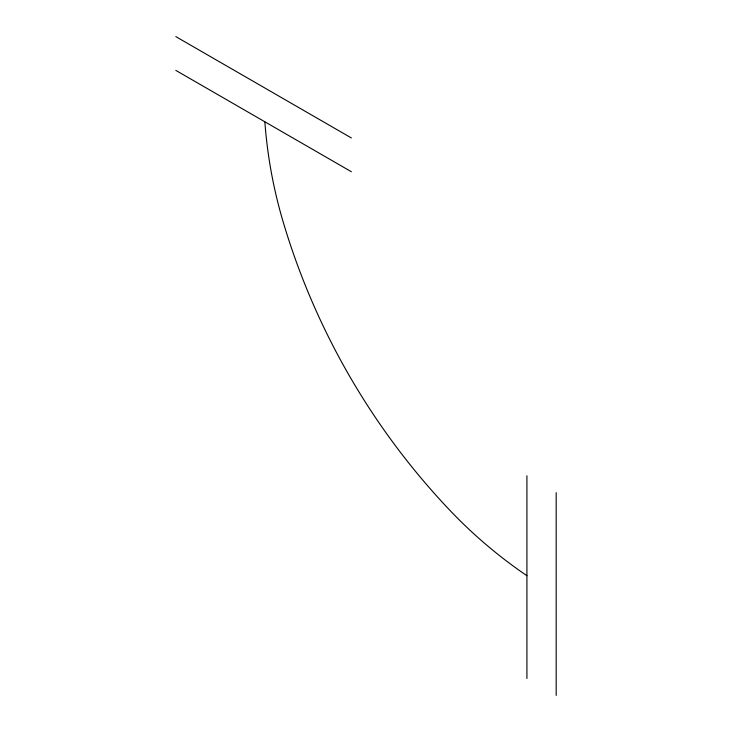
<?xml version="1.0" encoding="UTF-8"?>
<svg xmlns="http://www.w3.org/2000/svg" width="732" height="732" viewBox="0 0 732 732"><rect width="100%" height="100%" fill="white"/><g stroke="black" fill="none" stroke-linecap="round" stroke-linejoin="round"><path stroke-width="1.1" d="M175.817 36.6L351.369 137.955M175.817 70.382L351.369 171.736M556.183 492.691L556.183 695.4M526.921 475.8L526.921 678.509M526.921 575.7A472.835 472.835 0 0 1 449.329 509.737A714.322 714.322 0 0 1 283.183 221.97A472.835 472.835 0 0 1 264.856 121.787"/></g></svg>
